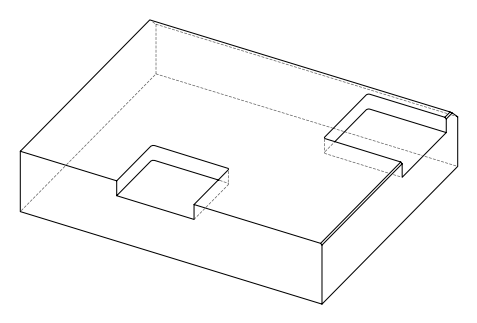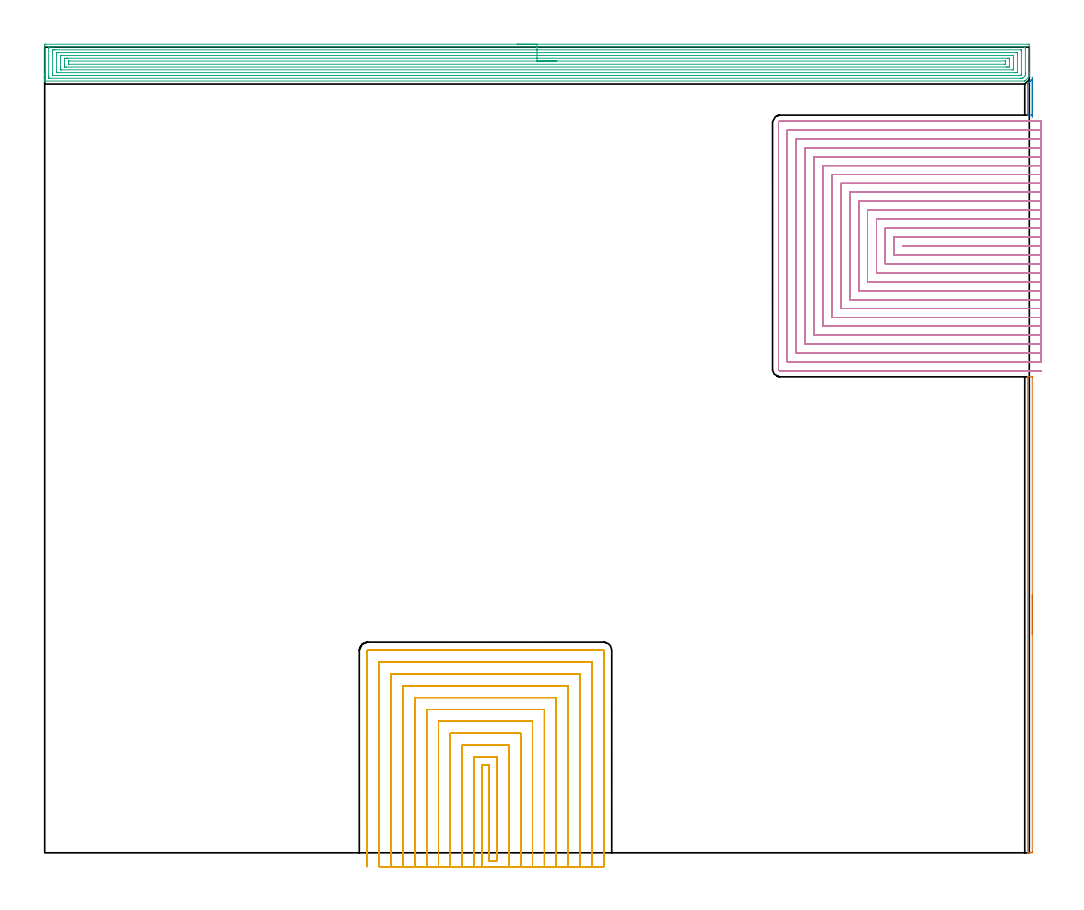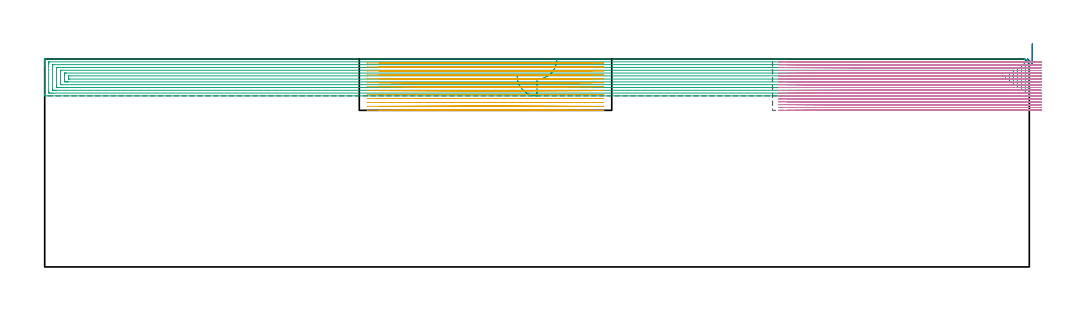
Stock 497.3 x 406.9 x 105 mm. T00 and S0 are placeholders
(PLAN: 5 operations, 2 tool changes, 335.8 min)
(1 AREA_MILL | FG_CHAMFER_SURFACE | UGT0205_001 | 2.08 min | 639 mm3)
(2 AREA_MILL_1 | FG_CHAMFER_SURFACE_1 | UGT0205_001 | 0.29 min | 57 mm3)
(3 AREA_MILL_2 | FG_CHAMFER_SURFACE_2 | UGT0205_001 | 28.14 min | 86011 mm3)
(4 MILL_SLOT | SLOT_PARTIAL_RECTANGULAR | NXT0201_008 | Follow Part, ap 1.5, ae 75% | 210.46 min | 443870 mm3)
(5 MILL_SLOT_1 | SLOT_PARTIAL_RECTANGULAR_1 | NXT0201_009 | Follow Part, ap 2, ae 75% | 94.87 min | 351230 mm3)
(TOOL UGT0205_001 | Chamfer Mill 20 x 3 x 45 deg. | D20 FL50 Z2)
(TOOL NXT0201_008 | ENDMILL 6mm [2P460-0600-NA 1630] | D6 FL26 Z6)
(TOOL NXT0201_009 | ENDMILL 8mm [2P460-0800-NA 1630] | D8 FL26 Z6)
(OP 1 AREA_MILL)
G17 G21 G94 G90
T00 M6
G54
G17 G0 G90 X498.8 Y130.2 S1061 M3
G43 Z115. H0
Z112.7
G94 G1 Y130.162 Z111.828 F250.
Y130.048 Z110.963
Y129.859 Z110.112
Y129.597 Z109.28
Y129.263 Z108.474
Y128.86 Z107.7
Y128.392 Z106.964
Y127.86 Z106.272
Y127.271 Z105.629
Y126.628 Z105.04
Y125.936 Z104.508
Y125.2 Z104.04
Y124.426 Z103.637
Y123.62 Z103.303
Y122.788 Z103.041
Y121.936 Z102.852
Y121.072 Z102.738
Y120.2 Z102.7
Y0.462
X498.798 Y0.16 Z102.702
X498.793 Y0.019 Z102.704
X498.791 Y0.004 Z102.705
X498.519 Y0. Z102.977
X497.961 Z103.535
X497.65 Z103.844
X497.028 Z104.472
X496.701 Z104.798
X496.6 Z104.892
X496.592 Y0.001 Z104.9
X496.503 Y0.01 Z104.988
X496.5 Y0.16 Z105.
Y240.24
X496.502 Y240.39 Z104.988
X496.598 Y240.397 Z104.894
X496.701 Y240.4 Z104.798
X497.028 Z104.472
X497.65 Z103.844
X498.791 Y240.396 Z102.705
X498.793 Y240.381 Z102.704
X498.799 Y240.24 Z102.701
X498.8 Y240.096 Z102.7
Y120.2
Y119.328 Z102.738
Y118.464 Z102.852
Y117.612 Z103.041
Y116.78 Z103.303
Y115.974 Z103.637
Y115.2 Z104.04
Y114.464 Z104.508
Y113.772 Z105.04
Y113.129 Z105.629
Y112.54 Z106.272
Y112.008 Z106.964
Y111.54 Z107.7
Y111.137 Z108.474
Y110.803 Z109.28
Y110.541 Z110.112
Y110.352 Z110.963
Y110.238 Z111.828
Y110.2 Z112.7
G0 Z115.
M5
M2
(OP 2 AREA_MILL_1)
G17 G21 G94 G90
T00 M6
G54
G17 G0 G90 X498.8 Y391.6 S1061 M3
G43 Z115. H0
Z112.7
G94 G1 Y391.562 Z111.828 F250.
Y391.448 Z110.963
Y391.259 Z110.112
Y390.997 Z109.28
Y390.663 Z108.474
Y390.26 Z107.7
Y389.792 Z106.964
Y389.261 Z106.272
Y388.671 Z105.629
Y388.028 Z105.039
Y387.336 Z104.508
Y386.6 Z104.04
Y385.826 Z103.637
Y385.02 Z103.303
Y384.188 Z103.041
Y383.337 Z102.852
Y382.472 Z102.738
Y381.6 Z102.7
Y373.012
X498.796 Y372.711 Z102.704
X498.791 Y372.603 Z102.705
X498.736 Y372.6 Z102.761
X496.64 Z104.858
X496.593 Y372.601 Z104.903
X496.503 Y372.61 Z104.989
X496.5 Y372.711 Z105.
Y388.267
X496.506 Y388.295 Z104.992
X496.511 Y388.312 Z104.986
X497.215 Y389.017 Z104.28
X497.355 Y389.156 Z104.143
X497.507 Y389.309 Z103.99
X497.65 Y389.452 Z103.845
X497.799 Y389.6 Z103.699
X497.933 Y389.734 Z103.565
X498.085 Y389.887 Z103.41
X498.586 Y390.387 Z102.913
X498.793 Y390.582 Z102.705
X498.797 Y390.53 Z102.703
X498.8 Y390.414 Z102.7
Y381.6
Y380.729 Z102.738
Y379.864 Z102.852
Y379.012 Z103.041
Y378.18 Z103.303
Y377.374 Z103.637
Y376.6 Z104.04
Y375.864 Z104.508
Y375.172 Z105.04
Y374.529 Z105.629
Y373.94 Z106.272
Y373.409 Z106.964
Y372.94 Z107.7
Y372.537 Z108.474
Y372.203 Z109.28
Y371.941 Z110.112
Y371.752 Z110.963
Y371.638 Z111.828
Y371.6 Z112.7
G0 Z115.
M5
M2
(OP 3 AREA_MILL_2)
G17 G21 G94 G90
T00 M6
G54
G17 G0 G90 X238.65 Y408.4 S1061 M3
G43 Z115. H0
Z96.4
G94 G1 X238.688 Z95.528 F250.
X238.802 Z94.664
X238.991 Z93.812
X239.253 Z92.98
X239.587 Z92.174
X239.99 Z91.4
X240.459 Z90.664
X240.99 Z89.972
X241.579 Z89.329
X242.222 Z88.74
X242.914 Z88.209
X243.65 Z87.74
X244.424 Z87.337
X245.23 Z87.003
X246.062 Z86.741
X246.914 Z86.552
X247.778 Z86.438
X248.65 Z86.4
X496.676
X497.096 Y408.396 Z86.402
X497.29 Y408.392 Z86.406
X497.3 Y408.195 Z86.602
Y395.569 Z99.226
Y394.153 Z100.644
Y393.803 Z100.993
Y393.103 Z101.697
Y392.737 Z102.063
Y392.123 Z102.676
X497.299 Y392.099 Z102.7
X495.105 Y389.905 Z104.893
X494.994 Y389.803 Z104.989
X494.888 Y389.8 Z105.
X0.177
X0.007 Y389.803 Z104.988
X0. Y389.812 Z104.979
Y390.174 Z104.626
Y390.454 Z104.346
Y391.154 Z103.641
Y392.387 Z102.41
Y392.92 Z101.875
Y393.536 Z101.259
Y407.662 Z87.135
X0.003 Y407.929 Z86.869
X0.009 Y408.392 Z86.406
X0.151 Y408.396 Z86.402
X0.624 Y408.4 Z86.4
X248.65
Y406.986 Z87.814
X494.888 Y406.985 Z87.815
X494.95
X495.272 Y406.979 Z87.821
X495.29 Y406.874 Z87.926
X495.297 Y406.642 Z88.158
X495.299 Y406.163 Z88.637
X495.3 Y405.756 Z89.044
X495.299 Y393.803 Z100.997
X495.298 Y393.398 Z101.402
X495.29 Y392.92 Z101.88
X495.276 Y392.537 Z102.263
X494.888 Y392.138 Z102.662
X494.838 Y392.087 Z102.713
X494.788 Y392.037 Z102.763
X494.393 Y391.644 Z103.156
X493.995 Y391.25 Z103.55
X493.959 Y391.221 Z103.579
X493.928 Y391.219 Z103.581
X493.101 Y391.214 Z103.586
X493.04
X2.412 Y391.215 Z103.585
X2.35
X2.028 Y391.221 Z103.579
X2.01 Y391.326 Z103.474
X2.003 Y391.558 Z103.242
X2.001 Y392.037 Z102.763
X2. Y392.444 Z102.356
X2.001 Y406.163 Z88.637
X2.003 Y406.567 Z88.233
X2.01 Y406.969 Z87.831
X2.412 Y406.983 Z87.817
X2.474 Y406.985 Z87.816
X3.305 Y406.986 Z87.814
X4.199
X248.65
Y405.572 Z89.228
X492.806 Y405.571 Z89.229
X493.101 Y405.57 Z89.23
X493.199 Y405.568 Z89.232
X493.275 Y405.565 Z89.235
X493.29 Y405.562 Z89.238
X493.294 Y405.533 Z89.267
X493.297 Y405.477 Z89.323
X493.299 Y405.28 Z89.52
X493.3 Y405.083 Z89.717
Y393.606 Z101.194
X493.297 Y393.263 Z101.537
X493.293 Y393.092 Z101.708
X493.29 Y393.008 Z101.792
X493.214 Y392.92 Z101.88
X493.16 Y392.861 Z101.939
X493.101 Y392.802 Z101.998
X492.94 Y392.651 Z102.149
X492.91 Y392.635 Z102.165
X492.876 Y392.633 Z102.167
X492.801 Y392.631 Z102.169
X492.502 Y392.629 Z102.171
X492.207 Y392.628 Z102.172
X4.494 Y392.629 Z102.171
X4.199 Y392.63 Z102.17
X4.101 Y392.631 Z102.169
X4.024 Y392.635 Z102.165
X4.01 Y392.638 Z102.162
X4.006 Y392.667 Z102.133
X4.003 Y392.723 Z102.077
X4.001 Y392.92 Z101.88
X4. Y393.117 Z101.683
X4.001 Y405.476 Z89.324
X4.007 Y405.542 Z89.258
X4.01 Y405.562 Z89.238
X4.018 Y405.565 Z89.235
X4.052 Y405.568 Z89.232
X4.199 Y405.57 Z89.23
X4.798 Y405.571 Z89.229
X5.692 Y405.572 Z89.228
X248.65
Y404.157 Z90.643
X490.663
X491.169 Y404.153 Z90.647
X491.284 Y404.15 Z90.65
X491.291 Y403.951 Z90.849
X491.3 Y403.527 Z91.273
Y394.686 Z100.114
X491.29 Y394.251 Z100.549
X491.278 Y394.049 Z100.751
X491.067 Y394.046 Z100.754
X490.419 Y394.043 Z100.757
X490.177
X6.637
X6.131 Y394.047 Z100.753
X6.016 Y394.05 Z100.75
X6.009 Y394.249 Z100.551
X6. Y394.673 Z100.127
Y403.514 Z91.286
X6.01 Y403.949 Z90.851
X6.022 Y404.15 Z90.65
X6.233 Y404.154 Z90.646
X6.881 Y404.157 Z90.643
X7.123
X248.65
Y402.743 Z92.057
X488.971 Y402.742 Z92.058
X489.121 Y402.74 Z92.06
X489.241 Y402.736 Z92.064
X489.292 Y402.733 Z92.067
X489.293 Y402.725 Z92.075
X489.296 Y402.631 Z92.169
X489.3 Y401.972 Z92.828
Y401.749 Z93.051
X489.299 Y395.792 Z99.008
X489.296 Y395.569 Z99.231
X489.293 Y395.487 Z99.313
X489.291 Y395.471 Z99.329
X489.234 Y395.464 Z99.336
X489.084 Y395.461 Z99.339
X488.858 Y395.458 Z99.342
X8.329
X8.179 Y395.46 Z99.34
X8.059 Y395.464 Z99.336
X8.008 Y395.467 Z99.333
X8.007 Y395.475 Z99.325
X8.004 Y395.569 Z99.231
X8. Y396.228 Z98.572
Y396.451 Z98.349
Y402.408 Z92.392
X8.002 Y402.631 Z92.169
X8.006 Y402.714 Z92.086
X8.009 Y402.731 Z92.069
X8.015 Y402.736 Z92.064
X8.065 Y402.739 Z92.061
X8.216 Y402.742 Z92.058
X8.442 Y402.743 Z92.057
X8.555
X248.65
Y401.329 Z93.471
X486.376
X486.844 Y401.327 Z93.473
X487.274 Y401.324 Z93.476
X487.29 Y401.322 Z93.478
X487.296 Y401.302 Z93.498
X487.299 Y400.866 Z93.934
X487.3 Y400.416 Z94.384
X487.299 Y397.767 Z97.033
X487.297 Y397.334 Z97.466
X487.293 Y396.891 Z97.909
X486.844 Y396.878 Z97.922
X486.417 Y396.874 Z97.926
X485.95 Y396.872 Z97.928
X485.525 Y396.871 Z97.929
X10.924
X10.456 Y396.873 Z97.927
X10.026 Y396.876 Z97.924
X10.01 Y396.878 Z97.922
X10.004 Y396.898 Z97.902
X10.001 Y397.334 Z97.466
X10. Y397.784 Z97.016
X10.001 Y400.432 Z94.368
X10.003 Y400.866 Z93.934
X10.007 Y401.309 Z93.491
X10.456 Y401.322 Z93.478
X10.883 Y401.326 Z93.474
X11.35 Y401.328 Z93.472
X11.774 Y401.329 Z93.471
X248.65
Y399.915 Z94.885
X485.057 Y399.914 Z94.886
X485.127 Y399.913 Z94.887
X485.248 Y399.908 Z94.892
X485.291 Y399.898 Z94.902
X485.296 Y399.874 Z94.926
X485.299 Y399.847 Z94.953
Y398.619 Z96.181
X485.296 Y398.459 Z96.341
X485.29 Y398.332 Z96.468
X485.28 Y398.291 Z96.509
X485.262 Y398.29 Z96.51
X485.057 Y398.286 Z96.514
X484.988 Y398.285 Z96.515
X12.243 Y398.286 Z96.514
X12.173 Y398.287 Z96.513
X12.052 Y398.292 Z96.508
X12.009 Y398.302 Z96.498
X12.004 Y398.325 Z96.475
X12.001 Y398.353 Z96.447
Y399.581 Z95.219
X12.004 Y399.741 Z95.059
X12.01 Y399.868 Z94.932
X12.02 Y399.909 Z94.891
X12.038 Y399.91 Z94.89
X12.243 Y399.914 Z94.886
X12.312 Y399.915 Z94.885
X248.65
X249.522 Z94.923
X250.387 Z95.037
X251.238 Z95.226
X252.07 Z95.488
X252.876 Z95.822
X253.65 Z96.225
X254.386 Z96.694
X255.078 Z97.225
X255.721 Z97.814
X256.31 Z98.457
X256.842 Z99.15
X257.31 Z99.885
X257.713 Z100.659
X258.047 Z101.465
X258.309 Z102.297
X258.498 Z103.149
X258.612 Z104.014
X258.65 Z104.885
G0 Z115.
M5
M2
(OP 4 MILL_SLOT)
G17 G21 G94 G90
T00 M6
G54
G17 G0 G90 X503.3 Y306.6 S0 M3
G43 Z115. H1
Z103.561
G94 G1 X500.3 F250.
X433.6 F500.
Y306.4
X500.3
X503.3 F250.
Y311.1
X500.3
X429.1 F500.
Y301.9
X500.3
X503.3 F250.
Y315.6
X500.3
X424.6 F500.
Y297.4
X500.3
X503.3 F250.
Y320.1
X500.3
X420.1 F500.
Y292.9
X500.3
X503.3 F250.
Y324.6
X500.3
X415.6 F500.
Y288.4
X500.3
X503.3 F250.
Y329.1
X500.3
X411.1 F500.
Y283.9
X500.3
X503.3 F250.
Y333.6
X500.3
X406.6 F500.
Y279.4
X500.3
X503.3 F250.
Y338.1
X500.3
X402.1 F500.
Y274.9
X500.3
X503.3 F250.
Y342.6
X500.3
X397.6 F500.
Y270.4
X500.3
X503.3 F250.
Y347.1
X500.3
X393.1 F500.
Y265.9
X500.3
X503.3 F250.
Y351.6
X500.3
X388.6 F500.
Y261.4
X500.3
X503.3 F250.
Y356.1
X500.3
X384.1 F500.
Y256.9
X500.3
X503.3 F250.
Y360.6
X500.3
X379.6 F500.
Y252.4
X500.3
X503.3 F250.
Y365.1
X500.3
X375.1 F500.
Y247.9
X500.3
X503.3 F250.
Y369.6
X500.3
X371.4 F500.
G3 X370.6 Y368.8 R0.8
G1 Y244.2
G3 X371.4 Y243.4 R0.8
G1 X500.3
X503.3 F250.
G0 Y306.6 Z102.122
G1 X500.3
X433.6 F500.
Y306.4
X500.3
X503.3 F250.
Y311.1
X500.3
X429.1 F500.
Y301.9
X500.3
X503.3 F250.
Y315.6
X500.3
X424.6 F500.
Y297.4
X500.3
X503.3 F250.
Y320.1
X500.3
X420.1 F500.
Y292.9
X500.3
X503.3 F250.
Y324.6
X500.3
X415.6 F500.
Y288.4
X500.3
X503.3 F250.
Y329.1
X500.3
X411.1 F500.
Y283.9
X500.3
X503.3 F250.
Y333.6
X500.3
X406.6 F500.
Y279.4
X500.3
X503.3 F250.
Y338.1
X500.3
X402.1 F500.
Y274.9
X500.3
X503.3 F250.
Y342.6
X500.3
X397.6 F500.
Y270.4
X500.3
X503.3 F250.
Y347.1
X500.3
X393.1 F500.
Y265.9
X500.3
X503.3 F250.
Y351.6
X500.3
X388.6 F500.
Y261.4
X500.3
X503.3 F250.
Y356.1
X500.3
X384.1 F500.
Y256.9
X500.3
X503.3 F250.
Y360.6
X500.3
X379.6 F500.
Y252.4
X500.3
X503.3 F250.
Y365.1
X500.3
X375.1 F500.
Y247.9
X500.3
X503.3 F250.
Y369.6
X500.3
X371.4 F500.
G3 X370.6 Y368.8 R0.8
G1 Y244.2
G3 X371.4 Y243.4 R0.8
G1 X500.3
X503.3 F250.
G0 Y306.6 Z100.683
G1 X500.3
X433.6 F500.
Y306.4
X500.3
X503.3 F250.
Y311.1
X500.3
X429.1 F500.
Y301.9
X500.3
X503.3 F250.
Y315.6
X500.3
X424.6 F500.
Y297.4
X500.3
X503.3 F250.
Y320.1
X500.3
X420.1 F500.
Y292.9
X500.3
X503.3 F250.
Y324.6
X500.3
X415.6 F500.
Y288.4
X500.3
X503.3 F250.
Y329.1
X500.3
X411.1 F500.
Y283.9
X500.3
X503.3 F250.
Y333.6
X500.3
X406.6 F500.
Y279.4
X500.3
X503.3 F250.
Y338.1
X500.3
X402.1 F500.
Y274.9
X500.3
X503.3 F250.
Y342.6
X500.3
X397.6 F500.
Y270.4
X500.3
X503.3 F250.
Y347.1
X500.3
X393.1 F500.
Y265.9
X500.3
X503.3 F250.
Y351.6
X500.3
X388.6 F500.
Y261.4
X500.3
X503.3 F250.
Y356.1
X500.3
X384.1 F500.
Y256.9
X500.3
X503.3 F250.
Y360.6
X500.3
X379.6 F500.
Y252.4
X500.3
X503.3 F250.
Y365.1
X500.3
X375.1 F500.
Y247.9
X500.3
X503.3 F250.
Y369.6
X500.3
X371.4 F500.
G3 X370.6 Y368.8 R0.8
G1 Y244.2
G3 X371.4 Y243.4 R0.8
G1 X500.3
X503.3 F250.
G0 Y306.6 Z99.244
G1 X500.3
X433.6 F500.
Y306.4
X500.3
X503.3 F250.
Y311.1
X500.3
X429.1 F500.
Y301.9
X500.3
X503.3 F250.
Y315.6
X500.3
X424.6 F500.
Y297.4
X500.3
X503.3 F250.
Y320.1
X500.3
X420.1 F500.
Y292.9
X500.3
X503.3 F250.
Y324.6
X500.3
X415.6 F500.
Y288.4
X500.3
X503.3 F250.
Y329.1
X500.3
X411.1 F500.
Y283.9
X500.3
X503.3 F250.
Y333.6
X500.3
X406.6 F500.
Y279.4
X500.3
X503.3 F250.
Y338.1
X500.3
X402.1 F500.
Y274.9
X500.3
X503.3 F250.
Y342.6
X500.3
X397.6 F500.
Y270.4
X500.3
X503.3 F250.
Y347.1
X500.3
X393.1 F500.
Y265.9
X500.3
X503.3 F250.
Y351.6
X500.3
X388.6 F500.
Y261.4
X500.3
X503.3 F250.
Y356.1
X500.3
X384.1 F500.
Y256.9
X500.3
X503.3 F250.
Y360.6
X500.3
X379.6 F500.
Y252.4
X500.3
X503.3 F250.
Y365.1
X500.3
X375.1 F500.
Y247.9
X500.3
X503.3 F250.
Y369.6
X500.3
X371.4 F500.
G3 X370.6 Y368.8 R0.8
G1 Y244.2
G3 X371.4 Y243.4 R0.8
G1 X500.3
X503.3 F250.
G0 Y306.6 Z97.805
G1 X500.3
X433.6 F500.
Y306.4
X500.3
X503.3 F250.
Y311.1
X500.3
X429.1 F500.
Y301.9
X500.3
X503.3 F250.
Y315.6
X500.3
X424.6 F500.
Y297.4
X500.3
X503.3 F250.
Y320.1
X500.3
X420.1 F500.
Y292.9
X500.3
X503.3 F250.
Y324.6
X500.3
X415.6 F500.
Y288.4
X500.3
X503.3 F250.
Y329.1
X500.3
X411.1 F500.
Y283.9
X500.3
X503.3 F250.
Y333.6
X500.3
X406.6 F500.
Y279.4
X500.3
X503.3 F250.
Y338.1
X500.3
X402.1 F500.
Y274.9
X500.3
X503.3 F250.
Y342.6
X500.3
X397.6 F500.
Y270.4
X500.3
X503.3 F250.
Y347.1
X500.3
X393.1 F500.
Y265.9
X500.3
X503.3 F250.
Y351.6
X500.3
X388.6 F500.
Y261.4
X500.3
X503.3 F250.
Y356.1
X500.3
X384.1 F500.
Y256.9
X500.3
X503.3 F250.
Y360.6
X500.3
X379.6 F500.
Y252.4
X500.3
X503.3 F250.
Y365.1
X500.3
X375.1 F500.
Y247.9
X500.3
X503.3 F250.
Y369.6
X500.3
X371.4 F500.
G3 X370.6 Y368.8 R0.8
G1 Y244.2
G3 X371.4 Y243.4 R0.8
G1 X500.3
X503.3 F250.
G0 Y306.6 Z96.367
G1 X500.3
X433.6 F500.
Y306.4
X500.3
X503.3 F250.
Y311.1
X500.3
X429.1 F500.
Y301.9
X500.3
X503.3 F250.
Y315.6
X500.3
X424.6 F500.
Y297.4
X500.3
X503.3 F250.
Y320.1
X500.3
X420.1 F500.
Y292.9
X500.3
X503.3 F250.
Y324.6
X500.3
X415.6 F500.
Y288.4
X500.3
X503.3 F250.
Y329.1
X500.3
X411.1 F500.
Y283.9
X500.3
X503.3 F250.
Y333.6
X500.3
X406.6 F500.
Y279.4
X500.3
X503.3 F250.
Y338.1
X500.3
X402.1 F500.
Y274.9
X500.3
X503.3 F250.
Y342.6
X500.3
X397.6 F500.
Y270.4
X500.3
X503.3 F250.
Y347.1
X500.3
X393.1 F500.
Y265.9
X500.3
X503.3 F250.
Y351.6
X500.3
X388.6 F500.
Y261.4
X500.3
X503.3 F250.
Y356.1
X500.3
X384.1 F500.
Y256.9
X500.3
X503.3 F250.
Y360.6
X500.3
X379.6 F500.
Y252.4
X500.3
X503.3 F250.
Y365.1
X500.3
X375.1 F500.
Y247.9
X500.3
X503.3 F250.
Y369.6
X500.3
X371.4 F500.
G3 X370.6 Y368.8 R0.8
G1 Y244.2
G3 X371.4 Y243.4 R0.8
G1 X500.3
X503.3 F250.
G0 Y306.6 Z94.928
G1 X500.3
X433.6 F500.
Y306.4
X500.3
X503.3 F250.
Y311.1
X500.3
X429.1 F500.
Y301.9
X500.3
X503.3 F250.
Y315.6
X500.3
X424.6 F500.
Y297.4
X500.3
X503.3 F250.
Y320.1
X500.3
X420.1 F500.
Y292.9
X500.3
X503.3 F250.
Y324.6
X500.3
X415.6 F500.
Y288.4
X500.3
X503.3 F250.
Y329.1
X500.3
X411.1 F500.
Y283.9
X500.3
X503.3 F250.
Y333.6
X500.3
X406.6 F500.
Y279.4
X500.3
X503.3 F250.
Y338.1
X500.3
X402.1 F500.
Y274.9
X500.3
X503.3 F250.
Y342.6
X500.3
X397.6 F500.
Y270.4
X500.3
X503.3 F250.
Y347.1
X500.3
X393.1 F500.
Y265.9
X500.3
X503.3 F250.
Y351.6
X500.3
X388.6 F500.
Y261.4
X500.3
X503.3 F250.
Y356.1
X500.3
X384.1 F500.
Y256.9
X500.3
X503.3 F250.
Y360.6
X500.3
X379.6 F500.
Y252.4
X500.3
X503.3 F250.
Y365.1
X500.3
X375.1 F500.
Y247.9
X500.3
X503.3 F250.
Y369.6
X500.3
X371.4 F500.
G3 X370.6 Y368.8 R0.8
G1 Y244.2
G3 X371.4 Y243.4 R0.8
G1 X500.3
X503.3 F250.
G0 Y306.6 Z93.489
G1 X500.3
X433.6 F500.
Y306.4
X500.3
X503.3 F250.
Y311.1
X500.3
X429.1 F500.
Y301.9
X500.3
X503.3 F250.
Y315.6
X500.3
X424.6 F500.
Y297.4
X500.3
X503.3 F250.
Y320.1
X500.3
X420.1 F500.
Y292.9
X500.3
X503.3 F250.
Y324.6
X500.3
X415.6 F500.
Y288.4
X500.3
X503.3 F250.
Y329.1
X500.3
X411.1 F500.
Y283.9
X500.3
X503.3 F250.
Y333.6
X500.3
X406.6 F500.
Y279.4
X500.3
X503.3 F250.
Y338.1
X500.3
X402.1 F500.
Y274.9
X500.3
X503.3 F250.
Y342.6
X500.3
X397.6 F500.
Y270.4
X500.3
X503.3 F250.
Y347.1
X500.3
X393.1 F500.
Y265.9
X500.3
X503.3 F250.
Y351.6
X500.3
X388.6 F500.
Y261.4
X500.3
X503.3 F250.
Y356.1
X500.3
X384.1 F500.
Y256.9
X500.3
X503.3 F250.
Y360.6
X500.3
X379.6 F500.
Y252.4
X500.3
X503.3 F250.
Y365.1
X500.3
X375.1 F500.
Y247.9
X500.3
X503.3 F250.
Y369.6
X500.3
X371.4 F500.
G3 X370.6 Y368.8 R0.8
G1 Y244.2
G3 X371.4 Y243.4 R0.8
G1 X500.3
X503.3 F250.
G0 Y306.6 Z92.05
G1 X500.3
X433.6 F500.
Y306.4
X500.3
X503.3 F250.
Y311.1
X500.3
X429.1 F500.
Y301.9
X500.3
X503.3 F250.
Y315.6
X500.3
X424.6 F500.
Y297.4
X500.3
X503.3 F250.
Y320.1
X500.3
X420.1 F500.
Y292.9
X500.3
X503.3 F250.
Y324.6
X500.3
X415.6 F500.
Y288.4
X500.3
X503.3 F250.
Y329.1
X500.3
X411.1 F500.
Y283.9
X500.3
X503.3 F250.
Y333.6
X500.3
X406.6 F500.
Y279.4
X500.3
X503.3 F250.
Y338.1
X500.3
X402.1 F500.
Y274.9
X500.3
X503.3 F250.
Y342.6
X500.3
X397.6 F500.
Y270.4
X500.3
X503.3 F250.
Y347.1
X500.3
X393.1 F500.
Y265.9
X500.3
X503.3 F250.
Y351.6
X500.3
X388.6 F500.
Y261.4
X500.3
X503.3 F250.
Y356.1
X500.3
X384.1 F500.
Y256.9
X500.3
X503.3 F250.
Y360.6
X500.3
X379.6 F500.
Y252.4
X500.3
X503.3 F250.
Y365.1
X500.3
X375.1 F500.
Y247.9
X500.3
X503.3 F250.
Y369.6
X500.3
X371.4 F500.
G3 X370.6 Y368.8 R0.8
G1 Y244.2
G3 X371.4 Y243.4 R0.8
G1 X500.3
X503.3 F250.
G0 Y306.6 Z90.611
G1 X500.3
X433.6 F500.
Y306.4
X500.3
X503.3 F250.
Y311.1
X500.3
X429.1 F500.
Y301.9
X500.3
X503.3 F250.
Y315.6
X500.3
X424.6 F500.
Y297.4
X500.3
X503.3 F250.
Y320.1
X500.3
X420.1 F500.
Y292.9
X500.3
X503.3 F250.
Y324.6
X500.3
X415.6 F500.
Y288.4
X500.3
X503.3 F250.
Y329.1
X500.3
X411.1 F500.
Y283.9
X500.3
X503.3 F250.
Y333.6
X500.3
X406.6 F500.
Y279.4
X500.3
X503.3 F250.
Y338.1
X500.3
X402.1 F500.
Y274.9
X500.3
X503.3 F250.
Y342.6
X500.3
X397.6 F500.
Y270.4
X500.3
X503.3 F250.
Y347.1
X500.3
X393.1 F500.
Y265.9
X500.3
X503.3 F250.
Y351.6
X500.3
X388.6 F500.
Y261.4
X500.3
X503.3 F250.
Y356.1
X500.3
X384.1 F500.
Y256.9
X500.3
X503.3 F250.
Y360.6
X500.3
X379.6 F500.
Y252.4
X500.3
X503.3 F250.
Y365.1
X500.3
X375.1 F500.
Y247.9
X500.3
X503.3 F250.
Y369.6
X500.3
X371.4 F500.
G3 X370.6 Y368.8 R0.8
G1 Y244.2
G3 X371.4 Y243.4 R0.8
G1 X500.3
X503.3 F250.
G0 Y306.6 Z89.172
G1 X500.3
X433.6 F500.
Y306.4
X500.3
X503.3 F250.
Y311.1
X500.3
X429.1 F500.
Y301.9
X500.3
X503.3 F250.
Y315.6
X500.3
X424.6 F500.
Y297.4
X500.3
X503.3 F250.
Y320.1
X500.3
X420.1 F500.
Y292.9
X500.3
X503.3 F250.
Y324.6
X500.3
X415.6 F500.
Y288.4
X500.3
X503.3 F250.
Y329.1
X500.3
X411.1 F500.
Y283.9
X500.3
X503.3 F250.
Y333.6
X500.3
X406.6 F500.
Y279.4
X500.3
X503.3 F250.
Y338.1
X500.3
X402.1 F500.
Y274.9
X500.3
X503.3 F250.
Y342.6
X500.3
X397.6 F500.
Y270.4
X500.3
X503.3 F250.
Y347.1
X500.3
X393.1 F500.
Y265.9
X500.3
X503.3 F250.
Y351.6
X500.3
X388.6 F500.
Y261.4
X500.3
X503.3 F250.
Y356.1
X500.3
X384.1 F500.
Y256.9
X500.3
X503.3 F250.
Y360.6
X500.3
X379.6 F500.
Y252.4
X500.3
X503.3 F250.
Y365.1
X500.3
X375.1 F500.
Y247.9
X500.3
X503.3 F250.
Y369.6
X500.3
X371.4 F500.
G3 X370.6 Y368.8 R0.8
G1 Y244.2
G3 X371.4 Y243.4 R0.8
G1 X500.3
X503.3 F250.
G0 Y306.6 Z87.733
G1 X500.3
X433.6 F500.
Y306.4
X500.3
X503.3 F250.
Y311.1
X500.3
X429.1 F500.
Y301.9
X500.3
X503.3 F250.
Y315.6
X500.3
X424.6 F500.
Y297.4
X500.3
X503.3 F250.
Y320.1
X500.3
X420.1 F500.
Y292.9
X500.3
X503.3 F250.
Y324.6
X500.3
X415.6 F500.
Y288.4
X500.3
X503.3 F250.
Y329.1
X500.3
X411.1 F500.
Y283.9
X500.3
X503.3 F250.
Y333.6
X500.3
X406.6 F500.
Y279.4
X500.3
X503.3 F250.
Y338.1
X500.3
X402.1 F500.
Y274.9
X500.3
X503.3 F250.
Y342.6
X500.3
X397.6 F500.
Y270.4
X500.3
X503.3 F250.
Y347.1
X500.3
X393.1 F500.
Y265.9
X500.3
X503.3 F250.
Y351.6
X500.3
X388.6 F500.
Y261.4
X500.3
X503.3 F250.
Y356.1
X500.3
X384.1 F500.
Y256.9
X500.3
X503.3 F250.
Y360.6
X500.3
X379.6 F500.
Y252.4
X500.3
X503.3 F250.
Y365.1
X500.3
X375.1 F500.
Y247.9
X500.3
X503.3 F250.
Y369.6
X500.3
X371.4 F500.
G3 X370.6 Y368.8 R0.8
G1 Y244.2
G3 X371.4 Y243.4 R0.8
G1 X500.3
X503.3 F250.
G0 Y306.6 Z86.294
G1 X500.3
X433.6 F500.
Y306.4
X500.3
X503.3 F250.
Y311.1
X500.3
X429.1 F500.
Y301.9
X500.3
X503.3 F250.
Y315.6
X500.3
X424.6 F500.
Y297.4
X500.3
X503.3 F250.
Y320.1
X500.3
X420.1 F500.
Y292.9
X500.3
X503.3 F250.
Y324.6
X500.3
X415.6 F500.
Y288.4
X500.3
X503.3 F250.
Y329.1
X500.3
X411.1 F500.
Y283.9
X500.3
X503.3 F250.
Y333.6
X500.3
X406.6 F500.
Y279.4
X500.3
X503.3 F250.
Y338.1
X500.3
X402.1 F500.
Y274.9
X500.3
X503.3 F250.
Y342.6
X500.3
X397.6 F500.
Y270.4
X500.3
X503.3 F250.
Y347.1
X500.3
X393.1 F500.
Y265.9
X500.3
X503.3 F250.
Y351.6
X500.3
X388.6 F500.
Y261.4
X500.3
X503.3 F250.
Y356.1
X500.3
X384.1 F500.
Y256.9
X500.3
X503.3 F250.
Y360.6
X500.3
X379.6 F500.
Y252.4
X500.3
X503.3 F250.
Y365.1
X500.3
X375.1 F500.
Y247.9
X500.3
X503.3 F250.
Y369.6
X500.3
X371.4 F500.
G3 X370.6 Y368.8 R0.8
G1 Y244.2
G3 X371.4 Y243.4 R0.8
G1 X500.3
X503.3 F250.
G0 Y306.6 Z84.856
G1 X500.3
X433.6 F500.
Y306.4
X500.3
X503.3 F250.
Y311.1
X500.3
X429.1 F500.
Y301.9
X500.3
X503.3 F250.
Y315.6
X500.3
X424.6 F500.
Y297.4
X500.3
X503.3 F250.
Y320.1
X500.3
X420.1 F500.
Y292.9
X500.3
X503.3 F250.
Y324.6
X500.3
X415.6 F500.
Y288.4
X500.3
X503.3 F250.
Y329.1
X500.3
X411.1 F500.
Y283.9
X500.3
X503.3 F250.
Y333.6
X500.3
X406.6 F500.
Y279.4
X500.3
X503.3 F250.
Y338.1
X500.3
X402.1 F500.
Y274.9
X500.3
X503.3 F250.
Y342.6
X500.3
X397.6 F500.
Y270.4
X500.3
X503.3 F250.
Y347.1
X500.3
X393.1 F500.
Y265.9
X500.3
X503.3 F250.
Y351.6
X500.3
X388.6 F500.
Y261.4
X500.3
X503.3 F250.
Y356.1
X500.3
X384.1 F500.
Y256.9
X500.3
X503.3 F250.
Y360.6
X500.3
X379.6 F500.
Y252.4
X500.3
X503.3 F250.
Y365.1
X500.3
X375.1 F500.
Y247.9
X500.3
X503.3 F250.
Y369.6
X500.3
X371.4 F500.
G3 X370.6 Y368.8 R0.8
G1 Y244.2
G3 X371.4 Y243.4 R0.8
G1 X500.3
X503.3 F250.
G0 Y306.6 Z83.417
G1 X500.3
X433.6 F500.
Y306.4
X500.3
X503.3 F250.
Y311.1
X500.3
X429.1 F500.
Y301.9
X500.3
X503.3 F250.
Y315.6
X500.3
X424.6 F500.
Y297.4
X500.3
X503.3 F250.
Y320.1
X500.3
X420.1 F500.
Y292.9
X500.3
X503.3 F250.
Y324.6
X500.3
X415.6 F500.
Y288.4
X500.3
X503.3 F250.
Y329.1
X500.3
X411.1 F500.
Y283.9
X500.3
X503.3 F250.
Y333.6
X500.3
X406.6 F500.
Y279.4
X500.3
X503.3 F250.
Y338.1
X500.3
X402.1 F500.
Y274.9
X500.3
X503.3 F250.
Y342.6
X500.3
X397.6 F500.
Y270.4
X500.3
X503.3 F250.
Y347.1
X500.3
X393.1 F500.
Y265.9
X500.3
X503.3 F250.
Y351.6
X500.3
X388.6 F500.
Y261.4
X500.3
X503.3 F250.
Y356.1
X500.3
X384.1 F500.
Y256.9
X500.3
X503.3 F250.
Y360.6
X500.3
X379.6 F500.
Y252.4
X500.3
X503.3 F250.
Y365.1
X500.3
X375.1 F500.
Y247.9
X500.3
X503.3 F250.
Y369.6
X500.3
X371.4 F500.
G3 X370.6 Y368.8 R0.8
G1 Y244.2
G3 X371.4 Y243.4 R0.8
G1 X500.3
X503.3 F250.
G0 Y306.6 Z81.978
G1 X500.3
X433.6 F500.
Y306.4
X500.3
X503.3 F250.
Y311.1
X500.3
X429.1 F500.
Y301.9
X500.3
X503.3 F250.
Y315.6
X500.3
X424.6 F500.
Y297.4
X500.3
X503.3 F250.
Y320.1
X500.3
X420.1 F500.
Y292.9
X500.3
X503.3 F250.
Y324.6
X500.3
X415.6 F500.
Y288.4
X500.3
X503.3 F250.
Y329.1
X500.3
X411.1 F500.
Y283.9
X500.3
X503.3 F250.
Y333.6
X500.3
X406.6 F500.
Y279.4
X500.3
X503.3 F250.
Y338.1
X500.3
X402.1 F500.
Y274.9
X500.3
X503.3 F250.
Y342.6
X500.3
X397.6 F500.
Y270.4
X500.3
X503.3 F250.
Y347.1
X500.3
X393.1 F500.
Y265.9
X500.3
X503.3 F250.
Y351.6
X500.3
X388.6 F500.
Y261.4
X500.3
X503.3 F250.
Y356.1
X500.3
X384.1 F500.
Y256.9
X500.3
X503.3 F250.
Y360.6
X500.3
X379.6 F500.
Y252.4
X500.3
X503.3 F250.
Y365.1
X500.3
X375.1 F500.
Y247.9
X500.3
X503.3 F250.
Y369.6
X500.3
X371.4 F500.
G3 X370.6 Y368.8 R0.8
G1 Y244.2
G3 X371.4 Y243.4 R0.8
G1 X500.3
X503.3 F250.
G0 Y306.6 Z80.539
G1 X500.3
X433.6 F500.
Y306.4
X500.3
X503.3 F250.
Y311.1
X500.3
X429.1 F500.
Y301.9
X500.3
X503.3 F250.
Y315.6
X500.3
X424.6 F500.
Y297.4
X500.3
X503.3 F250.
Y320.1
X500.3
X420.1 F500.
Y292.9
X500.3
X503.3 F250.
Y324.6
X500.3
X415.6 F500.
Y288.4
X500.3
X503.3 F250.
Y329.1
X500.3
X411.1 F500.
Y283.9
X500.3
X503.3 F250.
Y333.6
X500.3
X406.6 F500.
Y279.4
X500.3
X503.3 F250.
Y338.1
X500.3
X402.1 F500.
Y274.9
X500.3
X503.3 F250.
Y342.6
X500.3
X397.6 F500.
Y270.4
X500.3
X503.3 F250.
Y347.1
X500.3
X393.1 F500.
Y265.9
X500.3
X503.3 F250.
Y351.6
X500.3
X388.6 F500.
Y261.4
X500.3
X503.3 F250.
Y356.1
X500.3
X384.1 F500.
Y256.9
X500.3
X503.3 F250.
Y360.6
X500.3
X379.6 F500.
Y252.4
X500.3
X503.3 F250.
Y365.1
X500.3
X375.1 F500.
Y247.9
X500.3
X503.3 F250.
Y369.6
X500.3
X371.4 F500.
G3 X370.6 Y368.8 R0.8
G1 Y244.2
G3 X371.4 Y243.4 R0.8
G1 X500.3
X503.3 F250.
G0 Y306.6 Z79.1
G1 X500.3
X433.6 F500.
Y306.4
X500.3
X503.3 F250.
Y311.1
X500.3
X429.1 F500.
Y301.9
X500.3
X503.3 F250.
Y315.6
X500.3
X424.6 F500.
Y297.4
X500.3
X503.3 F250.
Y320.1
X500.3
X420.1 F500.
Y292.9
X500.3
X503.3 F250.
Y324.6
X500.3
X415.6 F500.
Y288.4
X500.3
X503.3 F250.
Y329.1
X500.3
X411.1 F500.
Y283.9
X500.3
X503.3 F250.
Y333.6
X500.3
X406.6 F500.
Y279.4
X500.3
X503.3 F250.
Y338.1
X500.3
X402.1 F500.
Y274.9
X500.3
X503.3 F250.
Y342.6
X500.3
X397.6 F500.
Y270.4
X500.3
X503.3 F250.
Y347.1
X500.3
X393.1 F500.
Y265.9
X500.3
X503.3 F250.
Y351.6
X500.3
X388.6 F500.
Y261.4
X500.3
X503.3 F250.
Y356.1
X500.3
X384.1 F500.
Y256.9
X500.3
X503.3 F250.
Y360.6
X500.3
X379.6 F500.
Y252.4
X500.3
X503.3 F250.
Y365.1
X500.3
X375.1 F500.
Y247.9
X500.3
X503.3 F250.
Y369.6
X500.3
X371.4 F500.
G3 X370.6 Y368.8 R0.8
G1 Y244.2
G3 X371.4 Y243.4 R0.8
G1 X500.3
X503.3 F250.
G0 Z115.
M5
M2
(OP 5 MILL_SLOT_1)
G17 G21 G94 G90
T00 M6
G54
G17 G0 G90 X220.9 Y-7. S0 M3
G43 Z115. H1
Z103.008
G94 G1 Y-4. F250.
Y44.4 F500.
X224.4
Y-4.
X228.4
Y48.4
X216.9
Y-4.
Y-7. F250.
X234.4
Y-4.
Y54.4 F500.
X210.9
Y-4.
Y-7. F250.
X240.4
Y-4.
Y60.4 F500.
X204.9
Y-4.
Y-7. F250.
X246.4
Y-4.
Y66.4 F500.
X198.9
Y-4.
Y-7. F250.
X252.4
Y-4.
Y72.4 F500.
X192.9
Y-4.
Y-7. F250.
X258.4
Y-4.
Y78.4 F500.
X186.9
Y-4.
Y-7. F250.
X264.4
Y-4.
Y84.4 F500.
X180.9
Y-4.
Y-7. F250.
X270.4
Y-4.
Y90.4 F500.
X174.9
Y-4.
Y-7. F250.
X276.4
Y-4.
Y96.4 F500.
X168.9
Y-4.
Y-7. F250.
X282.4
Y-4.
Y102.2 F500.
G3 X282.2 Y102.4 R0.2
G1 X163.1
G3 X162.9 Y102.2 R0.2
G1 Y-4.
Y-7. F250.
G0 X220.9 Z101.015
G1 Y-4.
Y44.4 F500.
X224.4
Y-4.
X228.4
Y48.4
X216.9
Y-4.
Y-7. F250.
X234.4
Y-4.
Y54.4 F500.
X210.9
Y-4.
Y-7. F250.
X240.4
Y-4.
Y60.4 F500.
X204.9
Y-4.
Y-7. F250.
X246.4
Y-4.
Y66.4 F500.
X198.9
Y-4.
Y-7. F250.
X252.4
Y-4.
Y72.4 F500.
X192.9
Y-4.
Y-7. F250.
X258.4
Y-4.
Y78.4 F500.
X186.9
Y-4.
Y-7. F250.
X264.4
Y-4.
Y84.4 F500.
X180.9
Y-4.
Y-7. F250.
X270.4
Y-4.
Y90.4 F500.
X174.9
Y-4.
Y-7. F250.
X276.4
Y-4.
Y96.4 F500.
X168.9
Y-4.
Y-7. F250.
X282.4
Y-4.
Y102.2 F500.
G3 X282.2 Y102.4 R0.2
G1 X163.1
G3 X162.9 Y102.2 R0.2
G1 Y-4.
Y-7. F250.
G0 X220.9 Z99.023
G1 Y-4.
Y44.4 F500.
X224.4
Y-4.
X228.4
Y48.4
X216.9
Y-4.
Y-7. F250.
X234.4
Y-4.
Y54.4 F500.
X210.9
Y-4.
Y-7. F250.
X240.4
Y-4.
Y60.4 F500.
X204.9
Y-4.
Y-7. F250.
X246.4
Y-4.
Y66.4 F500.
X198.9
Y-4.
Y-7. F250.
X252.4
Y-4.
Y72.4 F500.
X192.9
Y-4.
Y-7. F250.
X258.4
Y-4.
Y78.4 F500.
X186.9
Y-4.
Y-7. F250.
X264.4
Y-4.
Y84.4 F500.
X180.9
Y-4.
Y-7. F250.
X270.4
Y-4.
Y90.4 F500.
X174.9
Y-4.
Y-7. F250.
X276.4
Y-4.
Y96.4 F500.
X168.9
Y-4.
Y-7. F250.
X282.4
Y-4.
Y102.2 F500.
G3 X282.2 Y102.4 R0.2
G1 X163.1
G3 X162.9 Y102.2 R0.2
G1 Y-4.
Y-7. F250.
G0 X220.9 Z97.031
G1 Y-4.
Y44.4 F500.
X224.4
Y-4.
X228.4
Y48.4
X216.9
Y-4.
Y-7. F250.
X234.4
Y-4.
Y54.4 F500.
X210.9
Y-4.
Y-7. F250.
X240.4
Y-4.
Y60.4 F500.
X204.9
Y-4.
Y-7. F250.
X246.4
Y-4.
Y66.4 F500.
X198.9
Y-4.
Y-7. F250.
X252.4
Y-4.
Y72.4 F500.
X192.9
Y-4.
Y-7. F250.
X258.4
Y-4.
Y78.4 F500.
X186.9
Y-4.
Y-7. F250.
X264.4
Y-4.
Y84.4 F500.
X180.9
Y-4.
Y-7. F250.
X270.4
Y-4.
Y90.4 F500.
X174.9
Y-4.
Y-7. F250.
X276.4
Y-4.
Y96.4 F500.
X168.9
Y-4.
Y-7. F250.
X282.4
Y-4.
Y102.2 F500.
G3 X282.2 Y102.4 R0.2
G1 X163.1
G3 X162.9 Y102.2 R0.2
G1 Y-4.
Y-7. F250.
G0 X220.9 Z95.038
G1 Y-4.
Y44.4 F500.
X224.4
Y-4.
X228.4
Y48.4
X216.9
Y-4.
Y-7. F250.
X234.4
Y-4.
Y54.4 F500.
X210.9
Y-4.
Y-7. F250.
X240.4
Y-4.
Y60.4 F500.
X204.9
Y-4.
Y-7. F250.
X246.4
Y-4.
Y66.4 F500.
X198.9
Y-4.
Y-7. F250.
X252.4
Y-4.
Y72.4 F500.
X192.9
Y-4.
Y-7. F250.
X258.4
Y-4.
Y78.4 F500.
X186.9
Y-4.
Y-7. F250.
X264.4
Y-4.
Y84.4 F500.
X180.9
Y-4.
Y-7. F250.
X270.4
Y-4.
Y90.4 F500.
X174.9
Y-4.
Y-7. F250.
X276.4
Y-4.
Y96.4 F500.
X168.9
Y-4.
Y-7. F250.
X282.4
Y-4.
Y102.2 F500.
G3 X282.2 Y102.4 R0.2
G1 X163.1
G3 X162.9 Y102.2 R0.2
G1 Y-4.
Y-7. F250.
G0 X220.9 Z93.046
G1 Y-4.
Y44.4 F500.
X224.4
Y-4.
X228.4
Y48.4
X216.9
Y-4.
Y-7. F250.
X234.4
Y-4.
Y54.4 F500.
X210.9
Y-4.
Y-7. F250.
X240.4
Y-4.
Y60.4 F500.
X204.9
Y-4.
Y-7. F250.
X246.4
Y-4.
Y66.4 F500.
X198.9
Y-4.
Y-7. F250.
X252.4
Y-4.
Y72.4 F500.
X192.9
Y-4.
Y-7. F250.
X258.4
Y-4.
Y78.4 F500.
X186.9
Y-4.
Y-7. F250.
X264.4
Y-4.
Y84.4 F500.
X180.9
Y-4.
Y-7. F250.
X270.4
Y-4.
Y90.4 F500.
X174.9
Y-4.
Y-7. F250.
X276.4
Y-4.
Y96.4 F500.
X168.9
Y-4.
Y-7. F250.
X282.4
Y-4.
Y102.2 F500.
G3 X282.2 Y102.4 R0.2
G1 X163.1
G3 X162.9 Y102.2 R0.2
G1 Y-4.
Y-7. F250.
G0 X220.9 Z91.054
G1 Y-4.
Y44.4 F500.
X224.4
Y-4.
X228.4
Y48.4
X216.9
Y-4.
Y-7. F250.
X234.4
Y-4.
Y54.4 F500.
X210.9
Y-4.
Y-7. F250.
X240.4
Y-4.
Y60.4 F500.
X204.9
Y-4.
Y-7. F250.
X246.4
Y-4.
Y66.4 F500.
X198.9
Y-4.
Y-7. F250.
X252.4
Y-4.
Y72.4 F500.
X192.9
Y-4.
Y-7. F250.
X258.4
Y-4.
Y78.4 F500.
X186.9
Y-4.
Y-7. F250.
X264.4
Y-4.
Y84.4 F500.
X180.9
Y-4.
Y-7. F250.
X270.4
Y-4.
Y90.4 F500.
X174.9
Y-4.
Y-7. F250.
X276.4
Y-4.
Y96.4 F500.
X168.9
Y-4.
Y-7. F250.
X282.4
Y-4.
Y102.2 F500.
G3 X282.2 Y102.4 R0.2
G1 X163.1
G3 X162.9 Y102.2 R0.2
G1 Y-4.
Y-7. F250.
G0 X220.9 Z89.062
G1 Y-4.
Y44.4 F500.
X224.4
Y-4.
X228.4
Y48.4
X216.9
Y-4.
Y-7. F250.
X234.4
Y-4.
Y54.4 F500.
X210.9
Y-4.
Y-7. F250.
X240.4
Y-4.
Y60.4 F500.
X204.9
Y-4.
Y-7. F250.
X246.4
Y-4.
Y66.4 F500.
X198.9
Y-4.
Y-7. F250.
X252.4
Y-4.
Y72.4 F500.
X192.9
Y-4.
Y-7. F250.
X258.4
Y-4.
Y78.4 F500.
X186.9
Y-4.
Y-7. F250.
X264.4
Y-4.
Y84.4 F500.
X180.9
Y-4.
Y-7. F250.
X270.4
Y-4.
Y90.4 F500.
X174.9
Y-4.
Y-7. F250.
X276.4
Y-4.
Y96.4 F500.
X168.9
Y-4.
Y-7. F250.
X282.4
Y-4.
Y102.2 F500.
G3 X282.2 Y102.4 R0.2
G1 X163.1
G3 X162.9 Y102.2 R0.2
G1 Y-4.
Y-7. F250.
G0 X220.9 Z87.069
G1 Y-4.
Y44.4 F500.
X224.4
Y-4.
X228.4
Y48.4
X216.9
Y-4.
Y-7. F250.
X234.4
Y-4.
Y54.4 F500.
X210.9
Y-4.
Y-7. F250.
X240.4
Y-4.
Y60.4 F500.
X204.9
Y-4.
Y-7. F250.
X246.4
Y-4.
Y66.4 F500.
X198.9
Y-4.
Y-7. F250.
X252.4
Y-4.
Y72.4 F500.
X192.9
Y-4.
Y-7. F250.
X258.4
Y-4.
Y78.4 F500.
X186.9
Y-4.
Y-7. F250.
X264.4
Y-4.
Y84.4 F500.
X180.9
Y-4.
Y-7. F250.
X270.4
Y-4.
Y90.4 F500.
X174.9
Y-4.
Y-7. F250.
X276.4
Y-4.
Y96.4 F500.
X168.9
Y-4.
Y-7. F250.
X282.4
Y-4.
Y102.2 F500.
G3 X282.2 Y102.4 R0.2
G1 X163.1
G3 X162.9 Y102.2 R0.2
G1 Y-4.
Y-7. F250.
G0 X220.9 Z85.077
G1 Y-4.
Y44.4 F500.
X224.4
Y-4.
X228.4
Y48.4
X216.9
Y-4.
Y-7. F250.
X234.4
Y-4.
Y54.4 F500.
X210.9
Y-4.
Y-7. F250.
X240.4
Y-4.
Y60.4 F500.
X204.9
Y-4.
Y-7. F250.
X246.4
Y-4.
Y66.4 F500.
X198.9
Y-4.
Y-7. F250.
X252.4
Y-4.
Y72.4 F500.
X192.9
Y-4.
Y-7. F250.
X258.4
Y-4.
Y78.4 F500.
X186.9
Y-4.
Y-7. F250.
X264.4
Y-4.
Y84.4 F500.
X180.9
Y-4.
Y-7. F250.
X270.4
Y-4.
Y90.4 F500.
X174.9
Y-4.
Y-7. F250.
X276.4
Y-4.
Y96.4 F500.
X168.9
Y-4.
Y-7. F250.
X282.4
Y-4.
Y102.2 F500.
G3 X282.2 Y102.4 R0.2
G1 X163.1
G3 X162.9 Y102.2 R0.2
G1 Y-4.
Y-7. F250.
G0 X220.9 Z83.085
G1 Y-4.
Y44.4 F500.
X224.4
Y-4.
X228.4
Y48.4
X216.9
Y-4.
Y-7. F250.
X234.4
Y-4.
Y54.4 F500.
X210.9
Y-4.
Y-7. F250.
X240.4
Y-4.
Y60.4 F500.
X204.9
Y-4.
Y-7. F250.
X246.4
Y-4.
Y66.4 F500.
X198.9
Y-4.
Y-7. F250.
X252.4
Y-4.
Y72.4 F500.
X192.9
Y-4.
Y-7. F250.
X258.4
Y-4.
Y78.4 F500.
X186.9
Y-4.
Y-7. F250.
X264.4
Y-4.
Y84.4 F500.
X180.9
Y-4.
Y-7. F250.
X270.4
Y-4.
Y90.4 F500.
X174.9
Y-4.
Y-7. F250.
X276.4
Y-4.
Y96.4 F500.
X168.9
Y-4.
Y-7. F250.
X282.4
Y-4.
Y102.2 F500.
G3 X282.2 Y102.4 R0.2
G1 X163.1
G3 X162.9 Y102.2 R0.2
G1 Y-4.
Y-7. F250.
G0 X220.9 Z81.092
G1 Y-4.
Y44.4 F500.
X224.4
Y-4.
X228.4
Y48.4
X216.9
Y-4.
Y-7. F250.
X234.4
Y-4.
Y54.4 F500.
X210.9
Y-4.
Y-7. F250.
X240.4
Y-4.
Y60.4 F500.
X204.9
Y-4.
Y-7. F250.
X246.4
Y-4.
Y66.4 F500.
X198.9
Y-4.
Y-7. F250.
X252.4
Y-4.
Y72.4 F500.
X192.9
Y-4.
Y-7. F250.
X258.4
Y-4.
Y78.4 F500.
X186.9
Y-4.
Y-7. F250.
X264.4
Y-4.
Y84.4 F500.
X180.9
Y-4.
Y-7. F250.
X270.4
Y-4.
Y90.4 F500.
X174.9
Y-4.
Y-7. F250.
X276.4
Y-4.
Y96.4 F500.
X168.9
Y-4.
Y-7. F250.
X282.4
Y-4.
Y102.2 F500.
G3 X282.2 Y102.4 R0.2
G1 X163.1
G3 X162.9 Y102.2 R0.2
G1 Y-4.
Y-7. F250.
G0 X220.9 Z79.1
G1 Y-4.
Y44.4 F500.
X224.4
Y-4.
X228.4
Y48.4
X216.9
Y-4.
Y-7. F250.
X234.4
Y-4.
Y54.4 F500.
X210.9
Y-4.
Y-7. F250.
X240.4
Y-4.
Y60.4 F500.
X204.9
Y-4.
Y-7. F250.
X246.4
Y-4.
Y66.4 F500.
X198.9
Y-4.
Y-7. F250.
X252.4
Y-4.
Y72.4 F500.
X192.9
Y-4.
Y-7. F250.
X258.4
Y-4.
Y78.4 F500.
X186.9
Y-4.
Y-7. F250.
X264.4
Y-4.
Y84.4 F500.
X180.9
Y-4.
Y-7. F250.
X270.4
Y-4.
Y90.4 F500.
X174.9
Y-4.
Y-7. F250.
X276.4
Y-4.
Y96.4 F500.
X168.9
Y-4.
Y-7. F250.
X282.4
Y-4.
Y102.2 F500.
G3 X282.2 Y102.4 R0.2
G1 X163.1
G3 X162.9 Y102.2 R0.2
G1 Y-4.
Y-7. F250.
G0 Z115.
M5
M2
